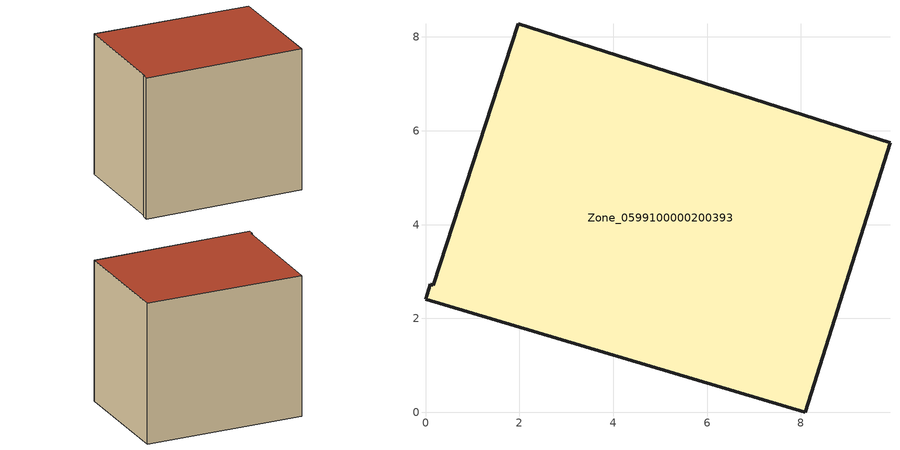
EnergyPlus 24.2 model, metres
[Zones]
Zone_0599100000200393
 floor ground (C_G): 1.98,8.28 9.9,5.75 8.09,0 0,2.41 0.1,2.72 0.16,2.71 z0.61
 wall outside (C_F): 8.09,0 9.9,5.75 1.98,8.28 0.16,2.71 0.1,2.72 0,2.41 8.09,0 z0.61:8.05
 roof outside (C_R): 9.9,5.75 1.98,8.28 0.16,2.71 0.1,2.72 0,2.41 8.09,0 z8.05
[BUILDING]
Pand.0599100000200393: North Axis=0; Terrain=City; Loads Convergence Tolerance Value=0.04; Temperature Convergence Tolerance Value=0.4; Solar Distribution=FullExterior; Maximum Number of Warmup Days=25; Minimum Number of Warmup Days=1
[Site:Location]
Rotterdam.The.Hague.AP_ZH_NLD Design_Conditions: Latitude=51.96; Longitude=4.45; Time Zone=1; Elevation=-4.5
[SITE:GROUNDTEMPERATURE:BUILDINGSURFACE]
18, 18, 18, 18, 18, 18, 18, 18, 18, 18, 18, 18
[MATERIAL] Thermal Absorptance=0.9; Solar Absorptance=0.7; Visible Absorptance=0.7
Name | Roughness | Thickness | Conductivity | Density | Specific Heat
G.TI.1965-1974 | MediumSmooth | 0.15 | 0.882353 | 540 | 1210
F.TI.1965-1974 | Rough | 0.3 | 0.697674 | 1920 | 840
R.TI.1965-1974 | MediumRough | 0.2 | 0.232558 | 1500 | 1000
[CONSTRUCTION]
C_G: G.TI.1965-1974
C_F: F.TI.1965-1974
C_R: R.TI.1965-1974
[ZONE]
Zone_0599100000200393: Type=1; Multiplier=1; Ceiling Height=Autocalculate; Volume=Autocalculate; Floor Area=autocalculate; Part of Total Floor Area=Yes
[ZONEINFILTRATION:DESIGNFLOWRATE]
Infil_Zone_0599100000200393: Zone or ZoneList or Space or SpaceList=Zone_0599100000200393; Schedule=AlwaysOn; Design Flow Rate Calculation Method=Flow/Area; Flow Rate per Floor Area=0.003; Constant Term Coefficient=1; Temperature Term Coefficient=0; Velocity Term Coefficient=0; Velocity Squared Term Coefficient=0
[HVACTEMPLATE:ZONE:IDEALLOADSAIRSYSTEM]
Zone_0599100000200393: Maximum Heating Supply Air Temperature=50; Minimum Cooling Supply Air Temperature=13; Maximum Heating Supply Air Humidity Ratio=0.0156; Minimum Cooling Supply Air Humidity Ratio=0.0077; Heating Limit=NoLimit; Cooling Limit=NoLimit; Dehumidification Control Type=ConstantSensibleHeatRatio; Cooling Sensible Heat Ratio=0.7; Dehumidification Setpoint=60; Humidification Control Type=None; Humidification Setpoint=30; Outdoor Air Method=None; Outdoor Air Flow Rate per Person=0.00944; Outdoor Air Flow Rate per Zone Floor Area=0; Outdoor Air Flow Rate per Zone=0; Demand Controlled Ventilation Type=None; Outdoor Air Economizer Type=NoEconomizer; Heat Recovery Type=None; Sensible Heat Recovery Effectiveness=0.7; Latent Heat Recovery Effectiveness=0.65
[ZONECONTROL:THERMOSTAT]
ThermostatControl_Zone_0599100000200393: Zone or ZoneList=Zone_0599100000200393; Control Type Schedule=DualSetpointControlType; Control 1=Thermostat_Zone_0599100000200393; Temperature Difference Between Cutout And Setpoint=0
[THERMOSTATSETPOINT:DUALSETPOINT]
Thermostat_Zone_0599100000200393: Heating Setpoint Temperature Schedule=HeatingSetpoint_Zone_0599100000200393; Cooling Setpoint Temperature Schedule=CoolingSetpoint_Zone_0599100000200393
[SCHEDULE:COMPACT]
HeatingSetpoint_Zone_0599100000200393: Through: 12/31, For: AllDays, Until: 24:00, 21
CoolingSetpoint_Zone_0599100000200393: Through: 12/31, For: AllDays, Until: 24:00, 24
DualSetpointControlType: Through: 12/31, For: AllDays, Until: 24:00, 4
AlwaysOn: Through: 12/31, For: AllDays, Until: 24:00, 1
